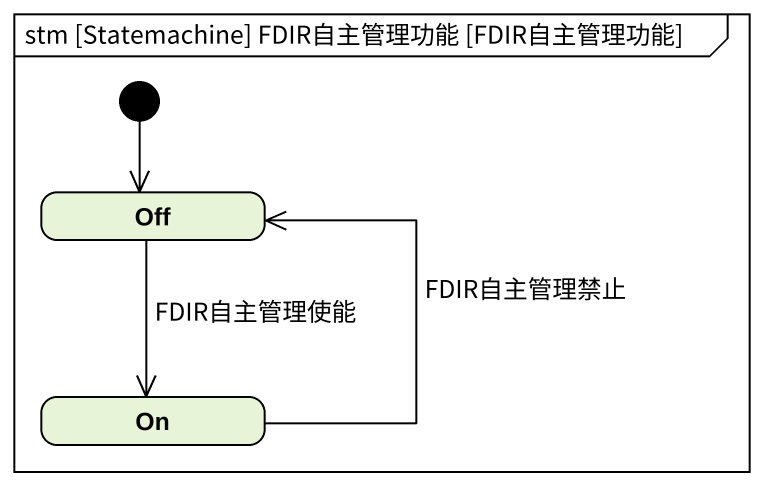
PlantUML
@startuml
mainframe stm [Statemachine] FDIR自主管理功能 [FDIR自主管理功能]
hide empty description
state Off
state "On" as On_
[*] --> Off
Off --> On_ : FDIR自主管理使能
On_ -up-> Off : FDIR自主管理禁止
@enduml
